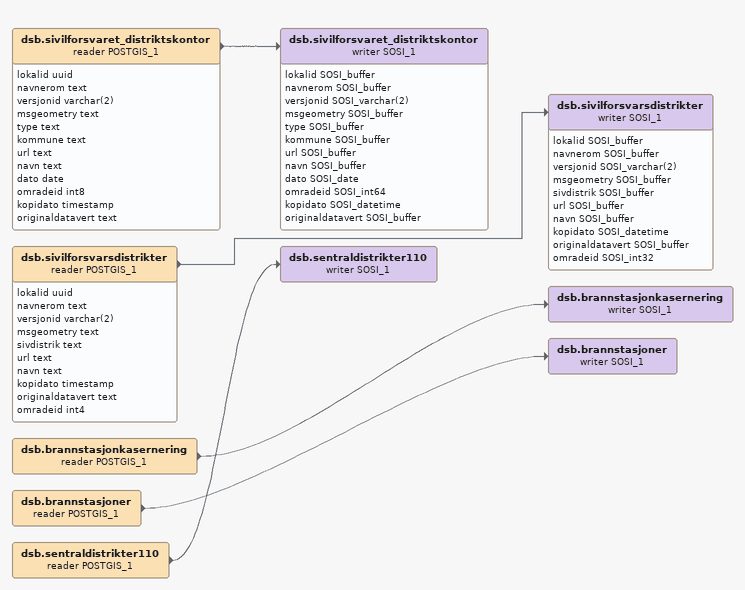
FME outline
dsb.brannstasjoner (reader POSTGIS_1)
    -> dsb.brannstasjoner (writer SOSI_1)
dsb.brannstasjoner (writer SOSI_1)
dsb.sentraldistrikter110 (reader POSTGIS_1)
    -> dsb.sentraldistrikter110 (writer SOSI_1)
dsb.sentraldistrikter110 (writer SOSI_1)
dsb.sivilforsvaret_distriktskontor (reader POSTGIS_1)
    attributes: lokalid uuid, navnerom text, versjonid varchar(2), msgeometry text, type text, kommune text, url text, navn text, dato date, omradeid int8, kopidato timestamp, originaldatavert text
    -> dsb.sivilforsvaret_distriktskontor (writer SOSI_1)
dsb.sivilforsvaret_distriktskontor (writer SOSI_1)
    attributes: lokalid SOSI_buffer, navnerom SOSI_buffer, versjonid SOSI_varchar(2), msgeometry SOSI_buffer, type SOSI_buffer, kommune SOSI_buffer, url SOSI_buffer, navn SOSI_buffer, dato SOSI_date, omradeid SOSI_int64, kopidato SOSI_datetime, originaldatavert SOSI_buffer
dsb.sivilforsvarsdistrikter (reader POSTGIS_1)
    attributes: lokalid uuid, navnerom text, versjonid varchar(2), msgeometry text, sivdistrik text, url text, navn text, kopidato timestamp, originaldatavert text, omradeid int4
    -> dsb.sivilforsvarsdistrikter (writer SOSI_1)
dsb.sivilforsvarsdistrikter (writer SOSI_1)
    attributes: lokalid SOSI_buffer, navnerom SOSI_buffer, versjonid SOSI_varchar(2), msgeometry SOSI_buffer, sivdistrik SOSI_buffer, url SOSI_buffer, navn SOSI_buffer, kopidato SOSI_datetime, originaldatavert SOSI_buffer, omradeid SOSI_int32
dsb.brannstasjonkasernering (reader POSTGIS_1)
    -> dsb.brannstasjonkasernering (writer SOSI_1)
dsb.brannstasjonkasernering (writer SOSI_1)
